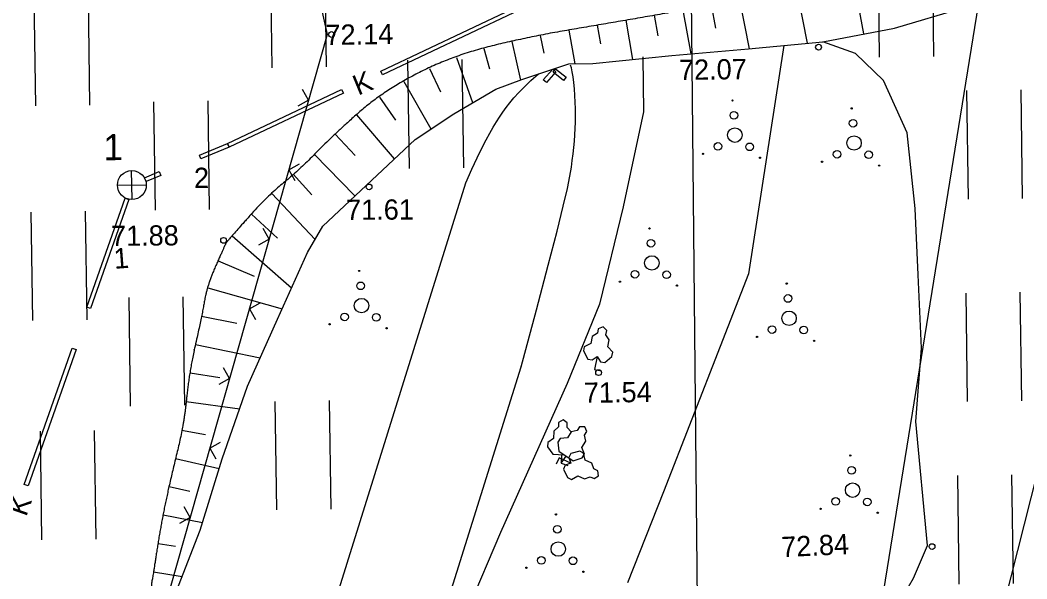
# Model space of a CAD drawing. Extents: x 631826 to 632288, y 6446421 to 6447170.
# Drawn here: x 632155.81 to 632190.6, y 6446730.32 to 6446749.63 of the extents above; entities that cross this region are included whole.
import ezdxf

# ---------------------------------------------------------------- set-up
doc = ezdxf.new("R2010")
doc.units = 0
for name, color, linetype in [('41', 7, 'Continuous'), ('AIAD', 7, 'Continuous'), ('HALJASTUS', 7, 'Continuous'), ('HORISONTAALID', 7, 'Continuous'), ('KAEVU_NR', 7, 'Continuous'), ('KAEVUD', 7, 'Continuous'), ('KANAL', 7, 'Continuous'), ('KORGUSED', 7, 'Continuous'), ('PAARH', 7, 'Continuous'), ('PIIRID', 7, 'Continuous'), ('PUUD', 7, 'Continuous'), ('VALLID', 7, 'Continuous'), ('VESI', 7, 'Continuous')]:
    doc.layers.add(name, color=color, linetype=linetype)

# ---------------------------------------------------------------- blocks, each defined once
blk = doc.blocks.new('KK')
for p, q in [((0, -10), (0, 10)), ((-10, 0), (10, 0))]:
    blk.add_line(p, q)
blk.add_circle((0, 0), 10)
blk = doc.blocks.new('HEIN')
at = {"layer": '41'}
for p, q in [((-10.58, -0.81), (-10.58, 49.19)), ((14.42, -0.81), (14.42, 49.19))]:
    blk.add_line(p, q, dxfattribs=at)
blk = doc.blocks.new('PL')
at = {"layer": 'PUUD'}
blk.add_lwpolyline([(0, 9), (3, 6), (6, 6), (10, 11), (10, 14), (6, 17), (6, 22), (3, 25), (3, 28), (0, 30), (-3, 28), (-3, 25), (-6, 22), (-6, 17), (-10, 14), (-10, 11), (-6, 6), (-3, 6), (0, 9), (0, 0), (5, 0)], dxfattribs=at)
blk = doc.blocks.new('PL2')
at = {"layer": 'PUUD'}
blk.add_line((0, 0), (0.79, 2.89), dxfattribs=at)
for points in [[(0, 11.4), (-1.84, 12.45), (-2.24, 13.9), (-3.95, 14.47), (-5.13, 13.11), (-4.74, 11.66), (-5.79, 9.82), (-5.13, 7.41), (-6.67, 5.44), (-6.27, 3.99), (-3.68, 2.1), (0.03, 3.1)], [(-0.79, 2.88), (0, 0), (2.37, 0)]]:
    blk.add_lwpolyline(points, dxfattribs=at)
blk.add_lwpolyline([(5.13, 13.11), (3.95, 14.47), (2.24, 13.9), (1.84, 12.45), (0, 11.4), (-0.66, 8.99), (-2.98, 8.07), (-3.38, 6.62), (-2.1, 3.68), (3.68, 2.1), (6.27, 3.99), (6.67, 5.44), (5.13, 7.41), (5.79, 9.82), (4.74, 11.66)], close=True, dxfattribs=at)
blk = doc.blocks.new('VOSA')
for centre, radius in [((-0.64, 11.98), 0.223), ((-0.24, 6.84), 1.32), ((0, 0), 2.5), ((-5.91, -3.82), 1.32), ((5.02, -4.13), 1.32), ((-11.13, -6.3), 0.223), ((8.56, -7.95), 0.223)]:
    blk.add_circle(centre, radius)

msp = doc.modelspace()

# ---------------------------------------------------------------- linework, layer by layer
at = {"layer": 'AIAD'}
for p, q in [((632165.783, 6446746.871), (632165.576, 6446747.241)), ((632165.783, 6446746.871), (632165.412, 6446746.664)), ((632165.1, 6446744.466), (632165.47, 6446744.672)), ((632165.1, 6446744.466), (632165.307, 6446744.096)), ((632164.418, 6446742.061), (632164.211, 6446742.431)), ((632164.418, 6446742.061), (632164.047, 6446741.855)), ((632163.735, 6446739.656), (632164.105, 6446739.862)), ((632163.735, 6446739.656), (632163.942, 6446739.286)), ((632163.053, 6446737.251), (632162.845, 6446737.621)), ((632163.053, 6446737.251), (632162.682, 6446737.045)), ((632162.37, 6446734.846), (632162.74, 6446735.052)), ((632162.37, 6446734.846), (632162.576, 6446734.476)), ((632161.688, 6446732.441), (632161.48, 6446732.811)), ((632161.688, 6446732.441), (632161.317, 6446732.235))]:
    msp.add_line(p, q, dxfattribs=at)
for points in [[(632154.617, 6446805.205), (632156.234, 6446797.283), (632162.053, 6446768.602), (632166.426, 6446749.139)], [(632166.426, 6446749.139), (632160.296, 6446727.539), (632157.939, 6446720.609), (632148.239, 6446689.611), (632140.173, 6446664.525)]]:
    msp.add_lwpolyline(points, dxfattribs=at)
at = {"layer": 'HALJASTUS'}
for points in [[(632187.166, 6446731.472), (632186.76, 6446735.762), (632186.962, 6446738.299), (632186.847, 6446740.83), (632186.735, 6446743.126), (632186.459, 6446745.735), (632185.64, 6446747.544), (632184.676, 6446748.481), (632183.544, 6446748.887)], [(632185.974, 6446724.742), (632185.617, 6446727.172), (632185.985, 6446729.156), (632186.681, 6446730.354), (632187.166, 6446731.472)]]:
    msp.add_lwpolyline(points, dxfattribs=at)
at = {"layer": 'HORISONTAALID'}
msp.add_line((632185.657, 6446729.926), (632188.932, 6446750.166), dxfattribs=at)
for points in [[(632189.59, 6446728.577), (632192.815, 6446741.317), (632197.365, 6446753.651)], [(632177.325, 6446748.367), (632177.352, 6446746.465), (632176.654, 6446743.185), (632175.833, 6446739.822), (632174.712, 6446737.075), (632172.417, 6446731.927), (632171.294, 6446729.304), (632171.136, 6446729.128)]]:
    msp.add_lwpolyline(points, dxfattribs=at)
at = {"layer": 'KANAL'}
for points in [[(632168.278, 6446747.873), (632172.798, 6446750.008), (632172.858, 6446749.882), (632168.338, 6446747.746)], [(632173.89, 6446747.571), (632174.218, 6446747.939), (632174.323, 6446747.846), (632173.996, 6446747.477)], [(632174.314, 6446747.948), (632174.677, 6446747.663), (632174.591, 6446747.553), (632174.228, 6446747.838)], [(632162.98, 6446745.37), (632166.922, 6446747.232), (632166.982, 6446747.106), (632163.04, 6446745.243)], [(632162.009, 6446744.97), (632162.983, 6446745.371), (632163.037, 6446745.242), (632162.063, 6446744.841)], [(632160.11, 6446744.189), (632160.622, 6446744.4), (632160.676, 6446744.27), (632160.164, 6446744.06)], [(632159.575, 6446743.439), (632158.246, 6446739.666), (632158.114, 6446739.713), (632159.442, 6446743.486)], [(632157.748, 6446738.252), (632156.087, 6446733.536), (632155.955, 6446733.582), (632157.615, 6446738.298)]]:
    msp.add_lwpolyline(points, close=True, dxfattribs=at)
at = {"layer": 'KORGUSED'}
for centre in [(632166.573, 6446749.139), (632183.401, 6446748.701), (632167.871, 6446743.87), (632162.845, 6446742.023), (632175.803, 6446737.451), (632187.323, 6446731.439)]:
    msp.add_circle(centre, 0.1, dxfattribs=at)
at = {"layer": 'PAARH'}
msp.add_line((632178.043, 6446733.338), (632176.795, 6446730.184), dxfattribs=at)
msp.add_lwpolyline([(632182.204, 6446748.76), (632180.984, 6446740.863), (632178.043, 6446733.338)], dxfattribs=at)
at = {"layer": 'PIIRID'}
msp.add_line((632178.199, 6446831.514), (632179.663, 6446683.258), dxfattribs=at)
at = {"layer": 'VALLID'}
for p, q in [((632184.606, 6446751.09), (632184.958, 6446749.157)), ((632182.638, 6446750.729), (632183.011, 6446748.837)), ((632180.675, 6446750.346), (632180.998, 6446748.646)), ((632178.709, 6446749.978), (632178.985, 6446748.467)), ((632179.693, 6446750.16), (632179.842, 6446749.358)), ((632176.74, 6446749.63), (632176.975, 6446748.271)), ((632177.725, 6446749.802), (632177.851, 6446749.087)), ((632174.77, 6446749.287), (632174.98, 6446748.124)), ((632175.754, 6446749.461), (632175.867, 6446748.815)), ((632172.808, 6446748.896), (632173.107, 6446747.565)), ((632173.787, 6446749.103), (632173.91, 6446748.488)), ((632171.84, 6446748.65), (632172.036, 6446747.946)), ((632170.887, 6446748.346), (632171.449, 6446746.784)), ((632169.962, 6446747.967), (632170.335, 6446747.155)), ((632169.074, 6446747.509), (632170.004, 6446745.874)), ((632168.232, 6446746.971), (632168.781, 6446746.181)), ((632167.442, 6446746.357), (632168.741, 6446744.836)), ((632166.699, 6446745.689), (632167.395, 6446744.958)), ((632165.98, 6446744.993), (632167.363, 6446743.579)), ((632165.253, 6446744.307), (632165.891, 6446743.592)), ((632164.509, 6446743.639), (632166.003, 6446742.05)), ((632167.757, 6446743.91), (632167.757, 6446743.91)), ((632163.808, 6446742.926), (632164.704, 6446742.104)), ((632163.141, 6446742.182), (632165.196, 6446740.38)), ((632162.654, 6446741.317), (632163.898, 6446740.788)), ((632162.304, 6446740.38), (632164.87, 6446739.655)), ((632162.081, 6446739.406), (632163.307, 6446739.157)), ((632161.876, 6446738.427), (632164.112, 6446737.963)), ((632161.691, 6446737.445), (632162.713, 6446737.284)), ((632161.549, 6446736.455), (632163.4, 6446736.203)), ((632161.395, 6446735.467), (632162.215, 6446735.315)), ((632161.186, 6446734.489), (632162.694, 6446734.143)), ((632160.96, 6446733.516), (632161.681, 6446733.356)), ((632160.755, 6446732.537), (632162.118, 6446732.269)), ((632160.579, 6446731.552), (632161.181, 6446731.452)), ((632160.422, 6446730.565), (632161.414, 6446730.406))]:
    msp.add_line(p, q, dxfattribs=at)
for points in [[(632183.544, 6446748.887), (632186.025, 6446749.36), (632188.432, 6446750.068), (632191.041, 6446750.58), (632192.619, 6446751.078), (632194.119, 6446751.495), (632194.785, 6446752.019), (632195.65, 6446752.467), (632196.749, 6446753.235), (632197.613, 6446753.841), (632198.099, 6446754.769)], [(632166.275, 6446742.518), (632169.46, 6446745.51), (632170.794, 6446746.401), (632172.248, 6446747.252), (632173.154, 6446747.582), (632174.772, 6446748.121), (632175.603, 6446748.133), (632178.334, 6446748.409), (632180.985, 6446748.645), (632183.544, 6446748.887)], [(632160.296, 6446727.539), (632162.04, 6446732.013), (632162.797, 6446734.478), (632163.673, 6446736.985), (632164.71, 6446739.296), (632165.746, 6446741.607), (632166.275, 6446742.518)]]:
    msp.add_lwpolyline(points, dxfattribs=at)
msp.add_open_spline([(632182.791, 6446750.759), (632179.659, 6446750.138), (632176.458, 6446749.577), (632173.374, 6446749.058), (632170.69, 6446748.386), (632168.329, 6446747.165), (632166.608, 6446745.635), (632165.436, 6446744.432), (632164.34, 6446743.545), (632162.932, 6446741.945), (632162.932, 6446741.945), (632162.277, 6446740.484), (632162.095, 6446739.412), (632161.647, 6446737.426), (632161.475, 6446735.642), (632160.988, 6446733.695), (632160.654, 6446732.067), (632160.437, 6446730.639), (632160.327, 6446730.005), (632160.262, 6446729.054), (632160.23, 6446728.499), (632160.296, 6446727.539)], degree=2, dxfattribs=at)
at = {"layer": 'VESI'}
for p, q in [((632174.861, 6446747.982), (632174.828, 6446748.082)), ((632174.892, 6446747.843), (632174.861, 6446747.982)), ((632174.919, 6446747.673), (632174.892, 6446747.843)), ((632173.237, 6446747.331), (632173.464, 6446747.544)), ((632173.464, 6446747.544), (632173.728, 6446747.778)), ((632174.945, 6446747.477), (632174.919, 6446747.673)), ((632174.966, 6446747.261), (632174.945, 6446747.477)), ((632172.878, 6446746.951), (632173.044, 6446747.134)), ((632173.044, 6446747.134), (632173.237, 6446747.331)), ((632174.983, 6446747.034), (632174.966, 6446747.261)), ((632172.607, 6446746.613), (632172.735, 6446746.778)), ((632172.735, 6446746.778), (632172.878, 6446746.951)), ((632174.996, 6446746.8), (632174.983, 6446747.034)), ((632175.003, 6446746.565), (632174.996, 6446746.8)), ((632172.383, 6446746.286), (632172.492, 6446746.449)), ((632172.492, 6446746.449), (632172.607, 6446746.613)), ((632175.005, 6446746.335), (632175.003, 6446746.565)), ((632172.163, 6446745.937), (632172.274, 6446746.119)), ((632172.274, 6446746.119), (632172.383, 6446746.286)), ((632174.994, 6446745.888), (632175.001, 6446746.109)), ((632175.001, 6446746.109), (632175.005, 6446746.335)), ((632171.914, 6446745.495), (632172.044, 6446745.733)), ((632172.044, 6446745.733), (632172.163, 6446745.937)), ((632174.981, 6446745.667), (632174.994, 6446745.888)), ((632171.771, 6446745.213), (632171.914, 6446745.495)), ((632174.943, 6446745.23), (632174.964, 6446745.448)), ((632174.964, 6446745.448), (632174.981, 6446745.667)), ((632171.609, 6446744.879), (632171.771, 6446745.213)), ((632174.919, 6446745.009), (632174.943, 6446745.23)), ((632171.425, 6446744.48), (632171.609, 6446744.879)), ((632174.862, 6446744.548), (632174.893, 6446744.785)), ((632174.893, 6446744.785), (632174.919, 6446745.009)), ((632171.215, 6446744.009), (632171.425, 6446744.48)), ((632174.81, 6446744.246), (632174.862, 6446744.548)), ((632174.722, 6446743.818), (632174.81, 6446744.246)), ((632174.58, 6446743.203), (632174.722, 6446743.818)), ((632174.366, 6446742.339), (632174.58, 6446743.203)), ((632174.063, 6446741.168), (632174.366, 6446742.339)), ((632173.654, 6446739.627), (632174.063, 6446741.168)), ((632173.122, 6446737.656), (632173.654, 6446739.627))]:
    msp.add_line(p, q, dxfattribs=at)
for points in [[(632130.713, 6446614.542), (632140.716, 6446646.13), (632140.716, 6446646.13), (632156.967, 6446698.447), (632164.417, 6446722.225), (632171.215, 6446744.009)], [(632132.472, 6446613.928), (632145.323, 6446648.78), (632160.866, 6446697.322), (632168.142, 6446721.736), (632173.122, 6446737.656), (632173.128, 6446737.681)]]:
    msp.add_lwpolyline(points, dxfattribs=at)

# ---------------------------------------------------------------- block references
at = {"layer": 'HALJASTUS', "rotation": 0.8214575902416522}
for name, p, xscale, yscale in [('HEIN', (632186.305, 6446748.422), 0.0749966077754154, 0.07499660777541538), ('HEIN', (632165.314, 6446748.061), 0.0749966077754154, 0.07499660777541538), ('HEIN', (632157.146, 6446746.745), 0.0749966077754154, 0.07499660777541538), ('HEIN', (632170.062, 6446744.574), 0.0749966077754154, 0.07499660777541538), ('HEIN', (632189.369, 6446743.52), 0.0749966077754154, 0.07499660777541538), ('HEIN', (632161.279, 6446743.137), 0.0749966077754154, 0.07499660777541538), ('VOSA', (632180.51, 6446745.661), 0.09999547703388718, 0.0999954770338872), ('VOSA', (632184.627, 6446745.388), 0.09999547703388718, 0.0999954770338872), ('HEIN', (632157.046, 6446739.326), 0.0749966077754154, 0.07499660777541538), ('VOSA', (632177.642, 6446741.241), 0.09999547703388718, 0.0999954770338872), ('VOSA', (632167.611, 6446739.768), 0.09999547703388718, 0.0999954770338872), ('VOSA', (632182.382, 6446739.331), 0.09999547703388718, 0.0999954770338872), ('HEIN', (632189.344, 6446736.523), 0.0749966077754154, 0.07499660777541538), ('HEIN', (632160.424, 6446736.369), 0.0749966077754154, 0.07499660777541538), ('HEIN', (632165.474, 6446732.779), 0.0749966077754154, 0.07499660777541538), ('HEIN', (632157.361, 6446731.747), 0.0749966077754154, 0.07499660777541538), ('VOSA', (632184.577, 6446733.391), 0.09999547703388718, 0.0999954770338872), ('HEIN', (632189.055, 6446730.214), 0.0749966077754154, 0.07499660777541538), ('VOSA', (632174.409, 6446731.354), 0.09999547703388718, 0.0999954770338872)]:
    msp.add_blockref(name, p, dxfattribs=dict(at, xscale=xscale, yscale=yscale))
at = {"layer": 'KAEVUD', "xscale": 0.04999773851694359, "yscale": 0.0499977385169436, "rotation": 0.8214575902416522}
msp.add_blockref('KK', (632159.675, 6446743.934), dxfattribs=at)
at = {"layer": 'PUUD'}
for name, p, xscale, yscale, rotation in [('PL', (632175.662, 6446737.565), 0.049997738516943585, 0.0499977385169436, -11.261387356538208), ('PL2', (632174.513, 6446734.319), 0.09999547703388717, 0.0999954770338872, -17.59761805745044), ('PL', (632174.439, 6446734.51), 0.04999773851694359, 0.04999773851694359, -114.71518583609773)]:
    msp.add_blockref(name, p, dxfattribs=dict(at, xscale=xscale, yscale=yscale, rotation=rotation))

# ---------------------------------------------------------------- texts
at = {"layer": 'KAEVU_NR'}
for s, height, rotation, p in [('1', 0.9, 0.8215, (632158.702, 6446744.789)), ('2', 0.7, 0.8215, (632161.827, 6446743.83)), ('1', 0.7, 4.418, (632159.075, 6446741.037))]:
    msp.add_text(s, height=height, rotation=rotation, dxfattribs=at).set_placement(p)
at = {"layer": 'KANAL'}
for height, rotation, p in [(0.699, 22.3708, (632167.492, 6446747.022)), (0.7, 70.599, (632156.026, 6446732.451))]:
    msp.add_text('K', height=height, rotation=rotation, dxfattribs=at).set_placement(p)
at = {"layer": 'KORGUSED'}
for s, height, rotation, p in [(' 72.14', 0.7, 0.8215, (632166.11, 6446748.77)), (' 72.07', 0.7, 0.8215, (632178.323, 6446747.56)), (' 71.61', 0.7, 0.3352, (632166.818, 6446742.728)), (' 71.88', 0.699, 0.5385, (632158.698, 6446741.827)), (' 71.54', 0.7, 0.8215, (632175.038, 6446736.402)), (' 72.84', 0.7, 2.671, (632181.868, 6446731.061))]:
    msp.add_text(s, height=height, rotation=rotation, dxfattribs=at).set_placement(p)

doc.saveas('drawing.dxf')
